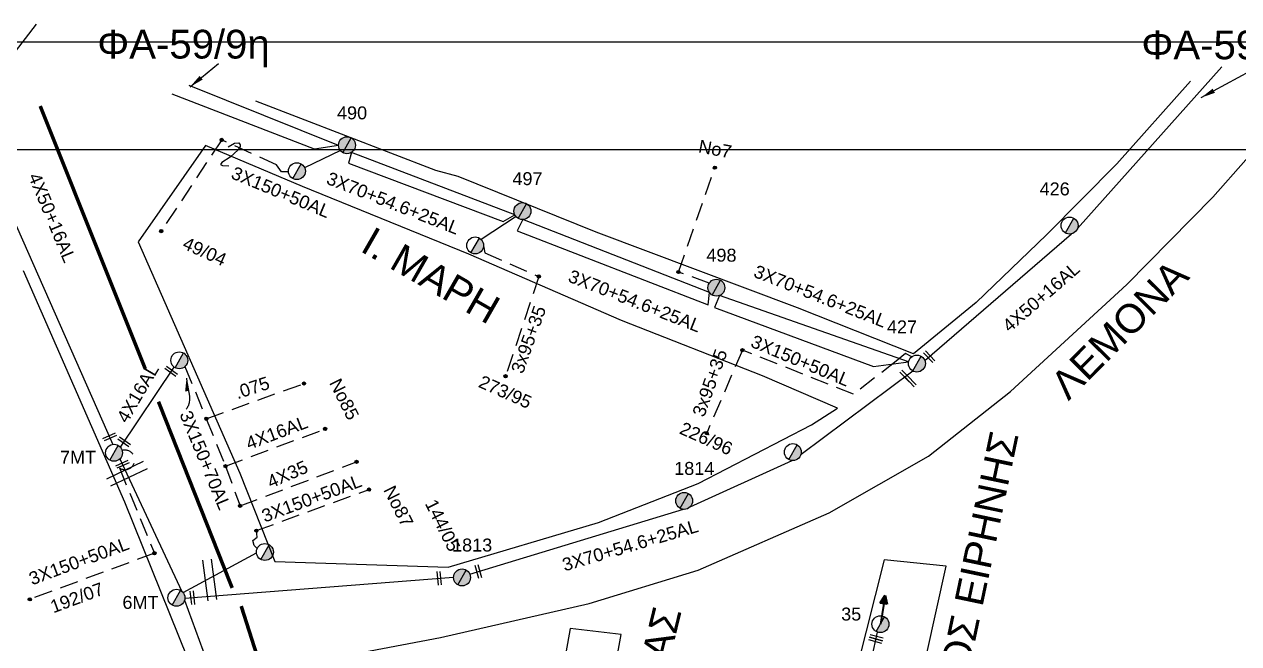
# Model space of a CAD drawing. Header units: millimetres. Extents: x 1113 to 5794, y 757 to 3537.
# Drawn here: x 2602.3 to 2771.4, y 1700 to 1786.2 of the extents above; entities that cross this region are included whole.
import ezdxf

# ---------------------------------------------------------------- set-up
doc = ezdxf.new("R2010")
doc.units = ezdxf.units.MM
doc.linetypes.add('DASHED', pattern=[19.05, 12.7, -6.35])
for name, color, linetype in [('Άγνωστα', 7, 'Continuous'), ('Γυμνά εναέρια ΧΤ (3Φ)   4x16AL', 7, 'Continuous'), ('Γυμνά εναέρια ΧΤ και ΦΟΠ (3Φ)   4x50+16AL', 7, 'Continuous'), ('Εναέρια παροχή ΧΤ 4x16', 7, 'SYN_LINE'), ('Επίτονοι', 7, 'Continuous'), ('Επιγραφές - Σχήματα', 7, 'Continuous'), ('Καλώδια ΧΤ   3x150+50AL', 7, 'DASHED'), ('Μηχανική τομή', 7, 'Continuous'), ('Στύλος Ξύλινος', 7, 'Continuous'), ('Στύλος Ξύλινος @ 1', 7, 'Continuous'), ('Στύλος ΦΜ', 7, 'Continuous'), ('Στύλος ΦΜ @ 1', 7, 'Continuous'), ('Συνδέσεις', 7, 'Continuous'), ('Συνεστραμμένα ΧΤ   3x70+54.6+25 AL', 7, 'SYN_LINE'), ('Τομή', 7, 'Continuous'), ('Υπόβαθρο ΔΕΗ', 7, 'Continuous'), ('Υπόγεια καλώδια Δικτύου ΧΤ και Παρ. ΧΤ - 3X150+70 AL', 7, 'DASHED'), ('Υπόγεια καλώδια Παροχών ΧΤ   .075', 7, 'DASHED'), ('Υπόγεια καλώδια Παροχών ΧΤ   4x16AL', 7, 'DASHED')]:
    doc.layers.add(name, color=color, linetype=linetype)
doc.styles.get("Standard").update_dxf_attribs({"font": 'arial.ttf'})
doc.linetypes.add('SYN_LINE', pattern='A,0.5,-0.0001,["/\\/\\/\\/",Standard,S=0.1,R=0,X=0,Y=-0.05],-0.25', length=0.7501)
doc.dimstyles.new('ISO-25', dxfattribs={"dimtxt": 2.5, "dimasz": 1.8, "dimexe": 1.25, "dimexo": 0.625, "dimtad": 1, "dimtxsty": 'Standard', "dimcen": 1.8, "dimadec": 0, "dimazin": 0, "dimtfac": 1, "dimtmove": 0, "dimatfit": 3, "dimfxl": 1.25, "dimarcsym": 0})

# ---------------------------------------------------------------- blocks, each defined once
blk = doc.blocks.new('ΥΠΑΡΧΩΝ ΤΣΙΜΕΝΤΕΝΙΟΣ ΣΤΥΛΟΣ')
at = {"layer": 'Στύλος ΦΜ'}
blk.add_hatch(color=7, dxfattribs=at).paths.add_polyline_path([(-1.29, -2.28, 0.574793), (2.62, 0, 0.268822), (1.3, 2.27)])
at = {"layer": 'Στύλος ΦΜ', "color": 7}
blk.add_line((-1.29, -2.28), (1.3, 2.27), dxfattribs=at)
blk.add_circle((0, 0), 2.62, dxfattribs=at)
at = {"layer": 'Στύλος ΦΜ', "flags": 4}
for tag, p in [('ΑΡΙΘΜΟΣ', (-4.68, 8.05)), ('ΤΥΠΟΣ', (-4.91, 3.03))]:
    blk.add_attdef(tag, p, '', height=4, dxfattribs=at)
blk = doc.blocks.new('ΥΠΑΡΧΩΝ ΞΥΛΙΝΟΣ ΣΤΥΛΟΣ')
at = {"layer": 'Στύλος Ξύλινος'}
h = blk.add_hatch(color=7, dxfattribs=at)
h.paths.add_polyline_path([(-2.62, 0, 0.270008), (-1.29, -2.28), (1.3, 2.27, 0.576266)])
h.paths.add_polyline_path([(-1.29, -2.28, 0.574793), (2.62, 0, 0.268822), (1.3, 2.27)])
at = {"layer": 'Στύλος Ξύλινος', "color": 7}
blk.add_line((-1.29, -2.28), (1.3, 2.27), dxfattribs=at)
blk.add_circle((0, 0), 2.62, dxfattribs=at)
at = {"layer": 'Στύλος Ξύλινος', "flags": 4}
for tag, p in [('ΑΡΙΘΜΟΣ', (-4.91, 8.6)), ('ΤΥΠΟΣ', (-4.85, 3.39))]:
    blk.add_attdef(tag, p, '', height=4, dxfattribs=at)
blk = doc.blocks.new('ΕΠΙΤΟΝΟΣ')
at = {"layer": 'Επίτονοι', "lineweight": 40, "ltscale": 40}
blk.add_hatch(color=256, dxfattribs=at).paths.add_polyline_path([(-1.13, 6.47), (0, 9.1), (1.13, 6.47)])
for p, q in [((-1.13, 6.47), (0, 9.1)), ((0, 9.1), (1.13, 6.47)), ((1.13, 6.47), (-1.13, 6.47)), ((-1.13, 6.47), (0, 6.47)), ((0, 6.47), (0, 0))]:
    blk.add_line(p, q, dxfattribs=at)
blk = doc.blocks.new('ΜΗΧΑΝΙΚΗ ΤΟΜΗ')
at = {"layer": 'Μηχανική τομή', "ltscale": 40}
for p, q in [((-1.89, 0.78), (1.89, 0.78)), ((1.89, 0), (-1.89, 0))]:
    blk.add_line(p, q, dxfattribs=at)
blk = doc.blocks.new('ΤΟΜΗ')
at = {"layer": 'Τομή', "ltscale": 40}
for p, q in [((-5.68, 0), (5.68, 0)), ((5.68, -2.33), (-5.68, -2.33))]:
    blk.add_line(p, q, dxfattribs=at)
blk = doc.blocks.new('_ΣΥΝΔΕΣΗ')
at = {"layer": 'Συνδέσεις', "linetype": 'SYN_LINE', "ltscale": 40}
blk.add_hatch(color=256, dxfattribs=at).paths.add_polyline_path([(0.5, -0.01, 1), (-0.5, -0.01, 1)])
at = {"layer": 'Συνδέσεις'}
blk.add_circle((0, -0.01), 0.5, dxfattribs=at)

msp = doc.modelspace()

# ---------------------------------------------------------------- linework, layer by layer
at = {"layer": 'Άγνωστα', "color": 2, "linetype": 'DASHED', "lineweight": -3, "ltscale": 0.2}
for points in [[(2697.63, 1750.14), (2693.35, 1751.69), (2698.43, 1766.21)], [(2666.21, 1755.31), (2666.39, 1754.37), (2673.9, 1751.08), (2669.28, 1737.19)]]:
    msp.add_lwpolyline(points, dxfattribs=at)
at = {"layer": 'Άγνωστα', "color": 62, "linetype": 'DASHED', "lineweight": -3, "ltscale": 0.2}
msp.add_lwpolyline([(2702.26, 1740.82), (2697.28, 1729.27)], dxfattribs=at)
at = {"layer": 'Άγνωστα', "color": 6, "linetype": 'DASHED', "lineweight": -3, "ltscale": 0.2}
msp.add_lwpolyline([(2632.31, 1719.16), (2648.52, 1725.28)], dxfattribs=at)
at = {"layer": 'Γυμνά εναέρια ΧΤ (3Φ)   4x16AL', "color": 6, "lineweight": -3}
msp.add_lwpolyline([(2615.65, 1727.3), (2623.12, 1738.46)], dxfattribs=at)
at = {"layer": 'Γυμνά εναέρια ΧΤ και ΦΟΠ (3Φ)   4x50+16AL', "color": 6, "lineweight": -3, "ltscale": 0.2}
msp.add_lwpolyline([(2594.41, 1773.81), (2603.95, 1786.15)], dxfattribs=at)
at = {"layer": 'Γυμνά εναέρια ΧΤ και ΦΟΠ (3Φ)   4x50+16AL', "color": 2, "lineweight": -3}
for points in [[(2748.93, 1757.76), (2769.02, 1780.22)], [(2727.66, 1739.37), (2748.07, 1757)]]:
    msp.add_lwpolyline(points, dxfattribs=at)
at = {"layer": 'Γυμνά εναέρια ΧΤ και ΦΟΠ (3Φ)   4x50+16AL', "color": 6, "lineweight": -3}
msp.add_lwpolyline([(2599.05, 1762.89), (2614.6, 1727.71)], dxfattribs=at)
at = {"layer": 'Γυμνά εναέρια ΧΤ και ΦΟΠ (3Φ)   4x50+16AL', "color": 30, "lineweight": -3}
for points in [[(2615.58, 1725.7), (2624.21, 1707.25)], [(2624.57, 1706.01), (2637.84, 1669.88)]]:
    msp.add_lwpolyline(points, dxfattribs=at)
at = {"layer": 'Εναέρια παροχή ΧΤ 4x16', "color": 7, "lineweight": -3, "ltscale": 10}
msp.add_lwpolyline([(2624.37, 1707.08), (2634.59, 1712.61)], dxfattribs=at)
at = {"layer": 'Επιγραφές - Σχήματα', "lineweight": -3}
for points in [[(1112.77, 1783.73), (3154.51, 1783.73), (3154.51, 757.28), (1112.77, 757.28)], [(1127.77, 1768.73), (3139.51, 1768.73), (3139.51, 772.28), (1127.77, 772.28)]]:
    msp.add_lwpolyline(points, close=True, dxfattribs=at)
msp.add_lwpolyline([(2630.65, 1769.09), (2631.54, 1769.63), (2632.13, 1769.65), (2632.3, 1769.4), (2632.3, 1769.16), (2632.03, 1768.69), (2630.9, 1767.66), (2629.77, 1766.91), (2629.57, 1766.67), (2629.86, 1766.51), (2630.73, 1766.45)], dxfattribs=at)
at = {"layer": 'Καλώδια ΧΤ   3x150+50AL', "color": 2, "lineweight": -3, "ltscale": 0.2}
msp.add_lwpolyline([(2639.04, 1765.65), (2638.05, 1765.62), (2637.36, 1766.61), (2629.74, 1770.08), (2621.33, 1757.38)], dxfattribs=at)
at = {"layer": 'Καλώδια ΧΤ   3x150+50AL', "color": 62, "lineweight": -3, "ltscale": 0.2}
msp.add_lwpolyline([(2725.83, 1739.88), (2724.96, 1740.34), (2723.68, 1739.28), (2723.68, 1739.28), (2717.74, 1734.69), (2702.26, 1740.82)], dxfattribs=at)
at = {"layer": 'Καλώδια ΧΤ   3x150+50AL', "color": 27, "lineweight": -3, "ltscale": 0.2}
msp.add_lwpolyline([(2615.89, 1726.85, -1.605973), (2615.49, 1724.44), (2620.37, 1712.56), (2603.01, 1706.15)], format="xyb", dxfattribs=at)
at = {"layer": 'Καλώδια ΧΤ   3x150+50AL', "color": 5, "lineweight": -3, "ltscale": 0.2}
msp.add_lwpolyline([(2634.7, 1713.24), (2634.25, 1713.63), (2634.07, 1714.33), (2634.67, 1714.81), (2634.57, 1715.71), (2650.26, 1721.42)], dxfattribs=at)
at = {"layer": 'Συνεστραμμένα ΧΤ   3x70+54.6+25 AL', "color": 2, "lineweight": -3, "ltscale": 20}
for points in [[(2646.01, 1769.28), (2625.2, 1777.64)], [(2646.27, 1768.58), (2641.29, 1766.2)], [(2670.57, 1759.63), (2647.83, 1768.33)], [(2670.74, 1759.39), (2665.87, 1756.22)], [(2697.67, 1748.83), (2671.68, 1758.99)], [(2725.4, 1739.17), (2699.08, 1748.43)], [(2710.42, 1726.35), (2725.98, 1737.93)], [(2694.98, 1719), (2709.17, 1725.47)], [(2664.29, 1709.66), (2694.04, 1718.67)], [(2624.62, 1706.29), (2662.03, 1709.23)]]:
    msp.add_lwpolyline(points, dxfattribs=at)
at = {"layer": 'Συνεστραμμένα ΧΤ   3x70+54.6+25 AL', "color": 62, "lineweight": -3, "ltscale": 20}
for points in [[(2646.01, 1769.28), (2642.66, 1768.8), (2622.86, 1776.43)], [(2647.83, 1768.33), (2647.41, 1766.85), (2668.94, 1758.7), (2670.57, 1759.63)], [(2671.68, 1758.99), (2670.89, 1757.4), (2697.5, 1747.12), (2697.67, 1748.83)], [(2699.08, 1748.43), (2698.35, 1746.73), (2720.51, 1738.53), (2725.4, 1739.17)]]:
    msp.add_lwpolyline(points, dxfattribs=at)
at = {"layer": 'Συνεστραμμένα ΧΤ   3x70+54.6+25 AL', "color": 5, "lineweight": -3, "ltscale": 10}
msp.add_lwpolyline([(2717.91, 1687.13), (2721.09, 1701.58)], dxfattribs=at)
at = {"layer": 'Υπόβαθρο ΔΕΗ', "lineweight": -3}
for points in [[(2764.67, 1778.23), (2754.4, 1766.73), (2744.6, 1756.87), (2734.79, 1747.46), (2726.1, 1740.29), (2709.93, 1746.7), (2681.9, 1757.23), (2662.69, 1764.97), (2659.55, 1765.83), (2634.51, 1775.44)], [(2784.44, 1681.31), (2721.31, 1668.64), (2730.65, 1710.75), (2722, 1711.65), (2710.73, 1666.99), (2678.14, 1660.21), (2679.36, 1668.17), (2685.39, 1701.26), (2678.27, 1702.1), (2670.56, 1658.85), (2655.07, 1655.46), (2649.81, 1674.49), (2642.32, 1697.46), (2660.22, 1700.82), (2680.92, 1705.55), (2696.11, 1710.22), (2714.35, 1718.19), (2728.15, 1726.07), (2739.61, 1735.06), (2755.79, 1749.95), (2767.78, 1762.11), (2781.54, 1777.69)], [(2627.47, 1769.31), (2618.09, 1755.91), (2632.29, 1723.69), (2637.16, 1711.41), (2661.27, 1710.63), (2682.22, 1716.84), (2696.1, 1722.25), (2711.87, 1730.43), (2715.49, 1732.73), (2705.07, 1737.25), (2685.43, 1744.92), (2664.18, 1754.19), (2640.98, 1763.6), (2627.47, 1769.31)]]:
    msp.add_lwpolyline(points, dxfattribs=at)
at = {"layer": 'Υπόβαθρο ΔΕΗ', "color": 85, "lineweight": -3, "const_width": 0.5}
for points in [[(2604.47, 1774.78), (2619.1, 1738.21)], [(2620.94, 1733.65), (2631.2, 1707.73)], [(2632.46, 1705.21), (2638.72, 1685.63)]]:
    msp.add_lwpolyline(points, dxfattribs=at)
at = {"layer": 'Υπόβαθρο ΔΕΗ', "lineweight": -3}
msp.add_lwpolyline([(2597.98, 1596.9), (2635.3, 1577.54), (2644.32, 1572.88, 0.430028), (2644.98, 1573.11), (2646.48, 1579.54), (2647.64, 1587.48), (2648.17, 1598.31), (2647.94, 1608.57), (2646.25, 1623.3), (2643.29, 1639.16), (2639.14, 1654.81), (2634.07, 1672.13), (2626.29, 1694.83), (2616.26, 1719.66), (2602.16, 1751.87)], format="xyb", dxfattribs=at)
at = {"layer": 'Υπόγεια καλώδια Δικτύου ΧΤ και Παρ. ΧΤ - 3X150+70 AL', "color": 6, "lineweight": -3, "ltscale": 0.2}
msp.add_lwpolyline([(2624.63, 1738.52), (2627.6, 1731.28), (2630.27, 1724.68), (2632.31, 1719.16)], dxfattribs=at)
at = {"layer": 'Υπόγεια καλώδια Παροχών ΧΤ   .075', "color": 6, "lineweight": -3, "ltscale": 0.2}
msp.add_lwpolyline([(2627.6, 1731.28), (2641.21, 1736.18)], dxfattribs=at)
at = {"layer": 'Υπόγεια καλώδια Παροχών ΧΤ   4x16AL', "color": 6, "lineweight": -3, "ltscale": 0.2}
msp.add_lwpolyline([(2630.27, 1724.68), (2644.14, 1729.86)], dxfattribs=at)

# ---------------------------------------------------------------- block references
at = {"layer": 'Επίτονοι', "lineweight": -3, "xscale": 0.4499999999998153, "yscale": 0.4499999999998153, "zscale": 0.4499999999998153, "rotation": 350.8578631066433}
msp.add_blockref('ΕΠΙΤΟΝΟΣ', (2721.47, 1702.69), dxfattribs=at)
at = {"layer": 'Μηχανική τομή', "lineweight": -3}
for p, xscale, yscale, zscale, rotation in [((2728.12, 1739.76), 0.4999999999995339, 0.4999999999995339, 0.4999999999995339, 313.6689579194643), ((2622.83, 1738.03), 0.4999999999996685, 0.4999999999996685, 0.4999999999996685, 144.7760675318899), ((2724.85, 1737.08), 0.4999999999995339, 0.4999999999995339, 0.4999999999995339, 313.6689579194643), ((2725.51, 1736.4), 0.4999999999995339, 0.4999999999995339, 0.4999999999995339, 313.6689579194643), ((2614.07, 1728.92), 0.4999999999996152, 0.4999999999996152, 0.4999999999996152, 203.5851331931997), ((2614.07, 1728.92), 0.4999999999996152, 0.4999999999996152, 0.4999999999996152, 203.5851331931997), ((2616.27, 1728.22), 0.4999999999996685, 0.4999999999996685, 0.4999999999996685, 144.7760675318899), ((2615.85, 1725.11), 0.4999999999996152, 0.4999999999996152, 0.4999999999996152, 203.5851331931997), ((2659.84, 1709.06), 0.4999999999994926, 0.4999999999994926, 0.4999999999994926, 275.8157089898567), ((2665.29, 1709.96), 0.4999999999994765, 0.4999999999994765, 0.4999999999994765, 286.7277261323448), ((2625.47, 1706.35), 0.4999999999994926, 0.4999999999994926, 0.4999999999994926, 275.8157089898567), ((2720.86, 1700.63), 0.4999999999993659, 0.4999999999993659, 0.4999999999993659, 165.1597525517433), ((2720.96, 1701.01), 0.4999999999993658, 0.4999999999993658, 0.4999999999993658, 165.1597525517433)]:
    msp.add_blockref('ΜΗΧΑΝΙΚΗ ΤΟΜΗ', p, dxfattribs=dict(at, xscale=xscale, yscale=yscale, zscale=zscale, rotation=rotation))
at = {"layer": 'Στύλος Ξύλινος @ 1', "lineweight": -3, "ltscale": 40}
ref = msp.add_blockref('ΥΠΑΡΧΩΝ ΞΥΛΙΝΟΣ ΣΤΥΛΟΣ', (2647.19, 1769.32), dxfattribs=dict(at, xscale=0.4499999999998181, yscale=0.4499999999998181, zscale=0.4499999999998181))
ref.add_attrib('ΤΥΠΟΣ', '490', (2645.8, 1772.93), dxfattribs={"layer": 'Στύλος Ξύλινος', "height": 1.8, "flags": 4})
ref = msp.add_blockref('ΥΠΑΡΧΩΝ ΞΥΛΙΝΟΣ ΣΤΥΛΟΣ', (2671.62, 1760.17), dxfattribs=dict(at, xscale=0.4499999999998181, yscale=0.4499999999998181, zscale=0.4499999999998181))
ref.add_attrib('ΤΥΠΟΣ', '497', (2670.23, 1763.78), dxfattribs={"layer": 'Στύλος Ξύλινος', "height": 1.8, "flags": 4})
ref = msp.add_blockref('ΥΠΑΡΧΩΝ ΞΥΛΙΝΟΣ ΣΤΥΛΟΣ', (2698.63, 1749.51), dxfattribs=dict(at, xscale=0.4499999999998181, yscale=0.4499999999998181, zscale=0.4499999999998181))
ref.add_attrib('ΤΥΠΟΣ', '498', (2697.24, 1753.13), dxfattribs={"layer": 'Στύλος Ξύλινος', "height": 1.8, "flags": 4})
ref = msp.add_blockref('ΥΠΑΡΧΩΝ ΞΥΛΙΝΟΣ ΣΤΥΛΟΣ', (2694.15, 1719.84), dxfattribs=dict(at, xscale=0.4499999999998181, yscale=0.4499999999998181, zscale=0.4499999999998181))
ref.add_attrib('ΤΥΠΟΣ', '1814', (2692.76, 1723.46), dxfattribs={"layer": 'Στύλος Ξύλινος', "height": 1.8, "flags": 4})
ref = msp.add_blockref('ΥΠΑΡΧΩΝ ΞΥΛΙΝΟΣ ΣΤΥΛΟΣ', (2663.21, 1709.19), dxfattribs=dict(at, xscale=0.4499999999998181, yscale=0.4499999999998181, zscale=0.4499999999998181))
ref.add_attrib('ΤΥΠΟΣ', '1813', (2661.82, 1712.8), dxfattribs={"layer": 'Στύλος Ξύλινος', "height": 1.8, "flags": 4})
at = {"layer": 'Στύλος ΦΜ @ 1', "lineweight": -3, "ltscale": 40, "xscale": 0.4499999999998181, "yscale": 0.4499999999998181, "zscale": 0.4499999999998181}
for p in [(2640.22, 1765.72), (2665.04, 1755.39), (2623.84, 1739.4), (2709.28, 1726.64), (2635.76, 1712.73)]:
    msp.add_blockref('ΥΠΑΡΧΩΝ ΤΣΙΜΕΝΤΕΝΙΟΣ ΣΤΥΛΟΣ', p, dxfattribs=at)
at = {"layer": 'Στύλος ΦΜ @ 1', "lineweight": -3, "ltscale": 40}
ref = msp.add_blockref('ΥΠΑΡΧΩΝ ΤΣΙΜΕΝΤΕΝΙΟΣ ΣΤΥΛΟΣ', (2747.82, 1758.15), dxfattribs=dict(at, xscale=0.4499999999998181, yscale=0.4499999999998181, zscale=0.4499999999998181))
ref.add_attrib('ΤΥΠΟΣ', '426', (2743.64, 1762.35), dxfattribs={"layer": 'Στύλος ΦΜ', "height": 1.8, "flags": 4})
ref = msp.add_blockref('ΥΠΑΡΧΩΝ ΤΣΙΜΕΝΤΕΝΙΟΣ ΣΤΥΛΟΣ', (2726.56, 1738.95), dxfattribs=dict(at, xscale=0.4499999999998181, yscale=0.4499999999998181, zscale=0.4499999999998181))
ref.add_attrib('ΤΥΠΟΣ', '427', (2722.38, 1743.15), dxfattribs={"layer": 'Στύλος ΦΜ', "height": 1.8, "flags": 4})
ref = msp.add_blockref('ΥΠΑΡΧΩΝ ΤΣΙΜΕΝΤΕΝΙΟΣ ΣΤΥΛΟΣ', (2614.75, 1726.54), dxfattribs=dict(at, xscale=0.4499999999998181, yscale=0.4499999999998181, zscale=0.4499999999998181))
ref.add_attrib('ΤΥΠΟΣ', '7MT', (2607.23, 1725.01), dxfattribs={"layer": 'Στύλος ΦΜ', "height": 1.8, "flags": 4})
ref = msp.add_blockref('ΥΠΑΡΧΩΝ ΤΣΙΜΕΝΤΕΝΙΟΣ ΣΤΥΛΟΣ', (2623.44, 1706.36), dxfattribs=dict(at, xscale=0.4499999999998181, yscale=0.4499999999998181, zscale=0.4499999999998181))
ref.add_attrib('ΤΥΠΟΣ', '6MT', (2615.92, 1704.82), dxfattribs={"layer": 'Στύλος ΦΜ', "height": 1.8, "flags": 4})
ref = msp.add_blockref('ΥΠΑΡΧΩΝ ΤΣΙΜΕΝΤΕΝΙΟΣ ΣΤΥΛΟΣ', (2721.47, 1702.69), dxfattribs=dict(at, xscale=0.4499999999998181, yscale=0.4499999999998181, zscale=0.4499999999998181))
ref.add_attrib('ΤΥΠΟΣ', '35', (2716.01, 1703.2), dxfattribs={"layer": 'Στύλος ΦΜ', "height": 1.8, "flags": 4})
at = {"layer": 'Συνδέσεις', "lineweight": -3, "xscale": 0.4499999999998181, "yscale": 0.4499999999998181, "zscale": 0.4499999999998181}
for p in [(2629.74, 1770.08), (2698.43, 1766.21), (2621.33, 1757.38), (2673.9, 1751.08), (2693.35, 1751.69), (2702.26, 1740.82), (2669.28, 1737.19), (2641.21, 1736.18), (2627.6, 1731.28), (2644.14, 1729.86), (2697.28, 1729.27), (2648.52, 1725.28), (2630.27, 1724.68), (2650.26, 1721.42), (2632.31, 1719.16), (2634.57, 1715.71), (2620.37, 1712.56), (2603.01, 1706.15)]:
    msp.add_blockref('_ΣΥΝΔΕΣΗ', p, dxfattribs=at)
at = {"layer": 'Τομή', "lineweight": -3}
for p, xscale, yscale, zscale, rotation in [((2616.31, 1724.14), 0.5000000000000631, 0.5000000000000631, 0.5000000000000631, 25.38837245064954), ((2616.31, 1724.14), 0.5000000000000631, 0.5000000000000631, 0.5000000000000631, 25.38837245064954), ((2627.49, 1708.77), 0.5000000000000872, 0.5000000000000872, 0.5000000000000872, 97.32766001205236)]:
    msp.add_blockref('ΤΟΜΗ', p, dxfattribs=dict(at, xscale=xscale, yscale=yscale, zscale=zscale, rotation=rotation))

# ---------------------------------------------------------------- texts
at = {"layer": 'Γυμνά εναέρια ΧΤ (3Φ)   4x16AL', "color": 7, "lineweight": -3, "insert": (2615.01, 1731.44), "char_height": 1.8, "width": 168.3718, "attachment_point": 1, "rotation": 59.6083}
msp.add_mtext('4X16AL', dxfattribs=at)
at = {"layer": 'Γυμνά εναέρια ΧΤ και ΦΟΠ (3Φ)   4x50+16AL', "color": 7, "lineweight": -3, "char_height": 1.8, "width": 168.3718, "attachment_point": 1}
for insert, rotation in [((2604.43, 1765.7), 292.5636), ((2738.27, 1744.56), 41.0179)]:
    msp.add_mtext('4X50+16AL', dxfattribs=dict(at, insert=insert, rotation=rotation))
at = {"layer": 'Επιγραφές - Σχήματα', "color": 7, "lineweight": -3, "char_height": 4, "width": 168.3718, "attachment_point": 1}
for insert in [(2612.41, 1785.39), (2757.82, 1785.29)]:
    msp.add_mtext('ΦΑ-59/9η', dxfattribs=dict(at, insert=insert))
at = {"layer": 'Επιγραφές - Σχήματα', "color": 7, "lineweight": -3, "width": 168.3718, "attachment_point": 1}
for s, insert, char_height, rotation in [('No7', (2696.36, 1770.12), 1.8, 349.2933), ('Ι. ΜΑΡΗ', (2650.86, 1758.14), 4, 330.094), ('49/04', (2624.87, 1756.66), 1.8, 336.0013), ('ΛΕΜΟΝΑ', (2744.81, 1736.5), 4, 45.2826), ('3x95+35', (2669.98, 1738.03), 1.8, 70.2511), ('3x95+35', (2695.23, 1732), 1.8, 70.2511), ('No85', (2646.28, 1737.08), 1.8, 296.543), ('273/95', (2666.09, 1737.39), 1.8, 336.0013), ('226/96', (2694.08, 1730.91), 1.8, 336.0013), ('Β΄ΠΑΡΟΔΟΣ ΕΙΡΗΝΗΣ', (2724.64, 1672.04), 4, 78.1017), ('4X35', (2635.85, 1723.19), 1.8, 23.7139), ('No87', (2653.83, 1722.19), 1.8, 296.543), ('144/05', (2659.61, 1720.29), 1.8, 296.543), ('ΒΡΥΚΟΥΝΤΑΣ', (2681.01, 1668.88), 4, 76.3063)]:
    msp.add_mtext(s, dxfattribs=dict(at, insert=insert, char_height=char_height, rotation=rotation))
at = {"layer": 'Καλώδια ΧΤ   3x150+50AL', "color": 7, "lineweight": -3, "char_height": 1.8, "width": 168.3718, "attachment_point": 1}
for s, insert, rotation in [('3X150+50AL', (2631.6, 1766.44), 337.351), ('3X150+50AL', (2703.96, 1743), 337.351), ('3X150+50AL', (2635.1, 1718.51), 20.3847), ('3X150+50AL', (2602.7, 1709.77), 20.3847), ('192/07', (2605.66, 1705.88), 20.3847)]:
    msp.add_mtext(s, dxfattribs=dict(at, insert=insert, rotation=rotation))
at = {"layer": 'Συνεστραμμένα ΧΤ   3x70+54.6+25 AL', "color": 7, "lineweight": -3, "char_height": 1.8, "width": 168.3718, "attachment_point": 1}
for insert, rotation in [((2644.84, 1765.69), 338.5622), ((2704.33, 1752.74), 338.5622), ((2678.5, 1752.08), 338.5622), ((2676.98, 1711.75), 16.4722)]:
    msp.add_mtext('3X70+54.6+25AL', dxfattribs=dict(at, insert=insert, rotation=rotation))
at = {"layer": 'Υπόγεια καλώδια Δικτύου ΧΤ και Παρ. ΧΤ - 3X150+70 AL', "color": 7, "lineweight": -3, "insert": (2625.49, 1732.6), "char_height": 1.8, "width": 168.3718, "attachment_point": 1, "rotation": 292.5229}
msp.add_mtext('3X150+70AL', dxfattribs=at)
at = {"layer": 'Υπόγεια καλώδια Παροχών ΧΤ   .075', "color": 7, "lineweight": -3, "insert": (2631.38, 1735.69), "char_height": 1.8, "width": 168.3718, "attachment_point": 1, "rotation": 18.1027}
msp.add_mtext('.075', dxfattribs=at)
at = {"layer": 'Υπόγεια καλώδια Παροχών ΧΤ   4x16AL', "color": 7, "lineweight": -3, "insert": (2632.9, 1728.6), "char_height": 1.8, "width": 168.3718, "attachment_point": 1, "rotation": 20.7291}
msp.add_mtext('4X16AL', dxfattribs=at)

# ---------------------------------------------------------------- leaders
at = {"layer": 'Επιγραφές - Σχήματα', "lineweight": -3, "ltscale": 40}
for points in [[(2625.33, 1777.44), (2629.3, 1780.72)], [(2766.14, 1775.95), (2774.71, 1780.62)]]:
    msp.add_leader(points, dimstyle='ISO-25', override={"dimasz": 2, "dimtad": 0}, dxfattribs=at)
at = {"layer": 'Επιγραφές - Σχήματα', "lineweight": -3, "path_type": 1}
msp.add_leader([(2624.84, 1736.91), (2625.06, 1733.04), (2624.81, 1732.59)], dimstyle='ISO-25', override={"dimgap": 0.625, "dimtad": 0}, dxfattribs=at)

doc.saveas('drawing.dxf')
